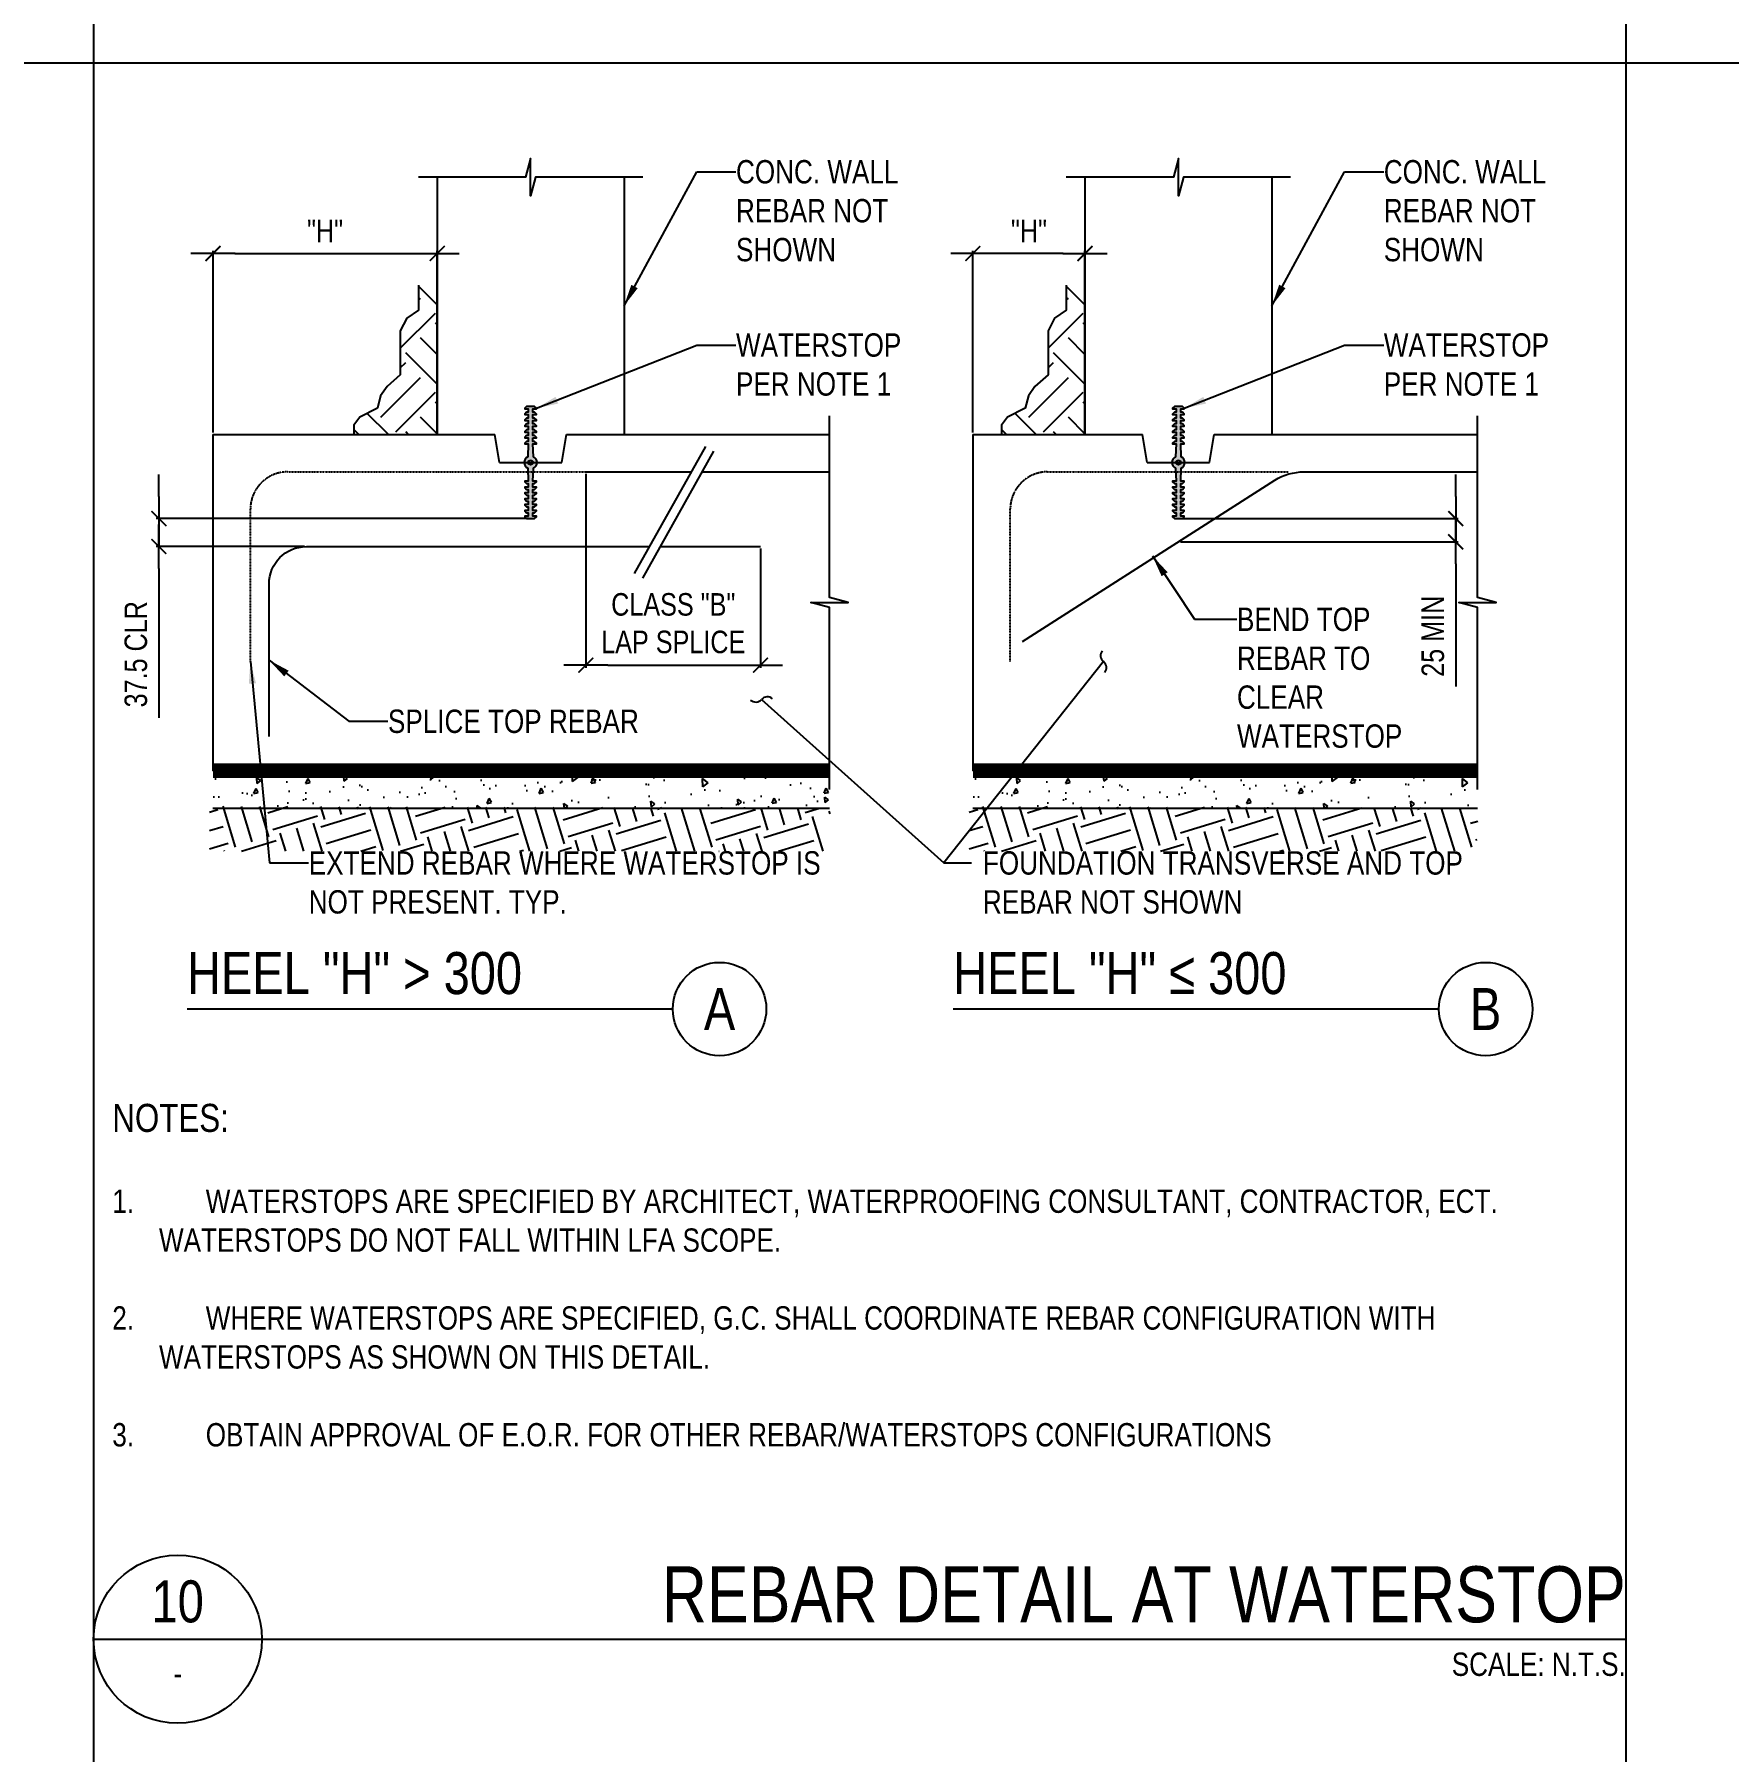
# Model space of a CAD drawing. Header units: millimetres. Extents: x 1990 to 90214, y -16050 to 57150.
# Drawn here: x 37268 to 55321, y 2552 to 20852 of the extents above; entities that cross this region are included whole.
import ezdxf
from ezdxf.enums import TextEntityAlignment as Align

# ---------------------------------------------------------------- set-up
doc = ezdxf.new("R2010")
doc.units = ezdxf.units.MM
doc.linetypes.add('DASHED', pattern=[0.75, 0.5, -0.25])
doc.linetypes.add('HIDDEN2', pattern=[0.1875, 0.125, -0.0625])
for name, color, linetype in [('BLINDING', 1, 'Continuous'), ('S-G-BREK', 2, 'Continuous'), ('S-G-DIMS', 1, 'Continuous'), ('S-G-HDN2', 1, 'HIDDEN2'), ('S-G-HTCH', 1, 'Continuous'), ('S-G-LEDR', 2, 'Continuous'), ('S-G-MEDM', 3, 'Continuous'), ('S-G-STTL', 4, 'Continuous'), ('S-G-TEXT', 3, 'Continuous'), ('S-G-THCK', 6, 'Continuous'), ('S-G-THIN', 1, 'Continuous'), ('S-G-TITL', 7, 'Continuous'), ('S-G-TITLREF', 4, 'Continuous'), ('S-HATCH', 8, 'Continuous'), ('WATER PROOF', 1, 'DASHED')]:
    doc.layers.add(name, color=color, linetype=linetype)
doc.layers.add('NPLT-JLA', color=193, linetype='Continuous', plot=False)
doc.styles.add('ARIAL', font='arial.ttf', dxfattribs={"width": 0.8})
doc.dimstyles.new('ARIALDIMS', dxfattribs={"dimscale": 12, "dimtxt": 20, "dimasz": 19.5, "dimexe": 2.25, "dimexo": 1.75, "dimgap": 10, "dimtad": 1, "dimzin": 3, "dimdsep": 46, "dimtxsty": 'ARIAL', "dimblk1": 'nyatick', "dimblk2": 'nyatick', "dimsah": 1, "dimcen": 2.25, "dimclrd": 1, "dimclre": 1, "dimclrt": 2, "dimadec": 0, "dimazin": 0, "dimtfac": 1, "dimtmove": 0, "dimatfit": 3, "dimfxl": 1, "dimfrac": 2, "dimtolj": 1, "dimtzin": 0, "dimarcsym": 0})

# ---------------------------------------------------------------- blocks, each defined once
blk = doc.blocks.new('nyatick')
at = {"layer": 'S-G-DIMS'}
blk.add_line((-1.005, 0), (1.005, 0), dxfattribs=at)
at = {"layer": 'S-G-DIMS', "const_width": 0.08}
blk.add_lwpolyline([(0.34, 0.34), (-0.34, -0.34)], dxfattribs=at)
blk = doc.blocks.new('*D107')
at = {"layer": 'Defpoints', "color": 0, "transparency": 16777216}
for p in [(47268, 18517), (47268, 16588), (48463, 16588)]:
    blk.add_point(p, dxfattribs=at)
at = {"layer": 'S-G-DIMS', "color": 1, "lineweight": -2, "transparency": 16777216}
for p, q in [((47268, 16609), (47268, 18544)), ((48229, 18517), (47502, 18517)), ((48463, 16609), (48463, 18544))]:
    blk.add_line(p, q, dxfattribs=at)
at = {"layer": 'S-G-DIMS', "color": 1, "lineweight": -2, "transparency": 16777216, "xscale": 234, "yscale": 234, "zscale": 234, "rotation": 180}
blk.add_blockref('nyatick', (47268, 18517), dxfattribs=at)
at = {"layer": 'S-G-DIMS', "color": 1, "lineweight": -2, "transparency": 16777216, "xscale": 234, "yscale": 234, "zscale": 234}
blk.add_blockref('nyatick', (48463, 18517), dxfattribs=at)
at = {"layer": 'S-G-DIMS', "color": 2, "transparency": 16777216, "insert": (47866, 18757), "char_height": 240, "attachment_point": 5, "style": 'ARIAL'}
blk.add_mtext('\\A1;"H"', dxfattribs=at)
blk = doc.blocks.new('*D108')
at = {"layer": 'Defpoints', "color": 0, "transparency": 16777216}
for p in [(41561, 18517), (39172, 16588), (41561, 16588)]:
    blk.add_point(p, dxfattribs=at)
at = {"layer": 'S-G-DIMS', "color": 1, "lineweight": -2, "transparency": 16777216}
for p, q in [((39172, 16609), (39172, 18544)), ((39406, 18517), (41327, 18517)), ((41561, 16609), (41561, 18544))]:
    blk.add_line(p, q, dxfattribs=at)
at = {"layer": 'S-G-DIMS', "color": 1, "lineweight": -2, "transparency": 16777216, "xscale": 234, "yscale": 234, "zscale": 234, "rotation": 180}
blk.add_blockref('nyatick', (39172, 18517), dxfattribs=at)
at = {"layer": 'S-G-DIMS', "color": 1, "lineweight": -2, "transparency": 16777216, "xscale": 234, "yscale": 234, "zscale": 234}
blk.add_blockref('nyatick', (41561, 18517), dxfattribs=at)
at = {"layer": 'S-G-DIMS', "color": 2, "transparency": 16777216, "insert": (40366, 18757), "char_height": 240, "attachment_point": 5, "style": 'ARIAL'}
blk.add_mtext('\\A1;"H"', dxfattribs=at)
blk = doc.blocks.new('*D104')
at = {"layer": 'Defpoints', "color": 0, "transparency": 16777216}
for p in [(43145, 16190), (45006, 15394), (45006, 14130)]:
    blk.add_point(p, dxfattribs=at)
at = {"layer": 'S-G-DIMS', "color": 1, "lineweight": -2, "transparency": 16777216}
for p, q in [((43145, 16169), (43145, 14103)), ((45006, 15373), (45006, 14103)), ((43379, 14130), (44772, 14130))]:
    blk.add_line(p, q, dxfattribs=at)
at = {"layer": 'S-G-DIMS', "color": 1, "lineweight": -2, "transparency": 16777216, "xscale": 234, "yscale": 234, "zscale": 234, "rotation": 180}
blk.add_blockref('nyatick', (43145, 14130), dxfattribs=at)
at = {"layer": 'S-G-DIMS', "color": 1, "lineweight": -2, "transparency": 16777216, "xscale": 234, "yscale": 234, "zscale": 234}
blk.add_blockref('nyatick', (45006, 14130), dxfattribs=at)
at = {"layer": 'S-G-DIMS', "color": 2, "transparency": 16777216, "insert": (44076, 14576), "char_height": 240, "attachment_point": 5, "style": 'ARIAL'}
blk.add_mtext('\\A1;CLASS "B"\\PLAP SPLICE', dxfattribs=at)
blk = doc.blocks.new('*D105')
at = {"layer": 'Defpoints', "color": 0, "transparency": 16777216}
for p in [(42556, 15692), (38595, 15394), (40167, 15394)]:
    blk.add_point(p, dxfattribs=at)
at = {"layer": 'S-G-DIMS', "color": 1, "lineweight": -2, "transparency": 16777216}
for p, q in [((38595, 15926), (38595, 16160)), ((42535, 15692), (38568, 15692)), ((38595, 15692), (38595, 15394)), ((40146, 15394), (38568, 15394)), ((38595, 15160), (38595, 13567))]:
    blk.add_line(p, q, dxfattribs=at)
at = {"layer": 'S-G-DIMS', "color": 1, "lineweight": -2, "transparency": 16777216, "xscale": 234, "yscale": 234, "zscale": 234}
for p, rotation in [((38595, 15692), 270), ((38595, 15394), 90)]:
    blk.add_blockref('nyatick', p, dxfattribs=dict(at, rotation=rotation))
at = {"layer": 'S-G-DIMS', "color": 2, "transparency": 16777216, "insert": (38351, 14246), "char_height": 240, "attachment_point": 5, "rotation": 90, "style": 'ARIAL'}
blk.add_mtext('\\A1;37.5 CLR', dxfattribs=at)
blk = doc.blocks.new('*D106')
at = {"layer": 'Defpoints', "color": 0, "transparency": 16777216}
for p in [(49458, 15692), (49458, 15444), (52413, 15444)]:
    blk.add_point(p, dxfattribs=at)
at = {"layer": 'S-G-DIMS', "color": 1, "lineweight": -2, "transparency": 16777216}
for p, q in [((52413, 15926), (52413, 16160)), ((49479, 15692), (52440, 15692)), ((52413, 15692), (52413, 15444)), ((49479, 15444), (52440, 15444)), ((52413, 15210), (52413, 13901))]:
    blk.add_line(p, q, dxfattribs=at)
at = {"layer": 'S-G-DIMS', "color": 1, "lineweight": -2, "transparency": 16777216, "xscale": 234, "yscale": 234, "zscale": 234}
for p, rotation in [((52413, 15692), 270), ((52413, 15444), 90)]:
    blk.add_blockref('nyatick', p, dxfattribs=dict(at, rotation=rotation))
at = {"layer": 'S-G-DIMS', "color": 2, "transparency": 16777216, "insert": (52170, 14438), "char_height": 240, "attachment_point": 5, "rotation": 90, "style": 'ARIAL'}
blk.add_mtext('\\A1;25 MIN', dxfattribs=at)

msp = doc.modelspace()

# ---------------------------------------------------------------- hatches: boundary and pattern name
at = {"layer": 'S-G-DIMS'}
h = msp.add_hatch(dxfattribs=at)
h.set_pattern_fill('EARTH', color=256, scale=2389.02439, angle=45)
h.set_pattern_definition([(45, (-101626.3, -230867.1), (9e-14, 844.6477), [597.256, -597.256]), (45, (-101784.7, -230708.7), (9e-14, 844.6477), [597.256, -597.256]), (45, (-101943.05, -230550.3), (9e-14, 844.6477), [597.256, -597.256]), (135, (-101943.05, -230444.75), (-844.6477, 2e-13), [597.256, -597.256]), (135, (-101784.7, -230286.4), (-844.6477, 2e-13), [597.256, -597.256]), (135, (-101626.3, -230128), (-844.6477, 2e-13), [597.256, -597.256])])
h.paths.add_polyline_path([(41560.766, 17486.591), (41167.537, 17486.591), (41167.537, 17224.487), (41027.425, 17100.619), (40957.367, 16998.292), (40925.033, 16869.036), (40736.42, 16772.095), (40671.752, 16685.926), (40671.752, 16588.061), (41560.766, 16588.061)])
h.paths.add_polyline_path([(41560.766, 18180.744), (41361.68, 18180.744), (41361.68, 17913.848), (41237.593, 17827.678), (41167.537, 17693.038), (41167.537, 17486.591), (41560.766, 17486.591)])
h = msp.add_hatch(dxfattribs=at)
h.set_pattern_fill('EARTH', color=256, scale=2389.02439, angle=45)
h.set_pattern_definition([(45, (-94724.1, -230867.1), (9e-14, 844.6477), [597.256, -597.256]), (45, (-94882.5, -230708.7), (9e-14, 844.6477), [597.256, -597.256]), (45, (-95040.9, -230550.3), (9e-14, 844.6477), [597.256, -597.256]), (135, (-95040.9, -230444.75), (-844.6477, 2e-13), [597.256, -597.256]), (135, (-94882.5, -230286.4), (-844.6477, 2e-13), [597.256, -597.256]), (135, (-94724.1, -230128), (-844.6477, 2e-13), [597.256, -597.256])])
h.paths.add_polyline_path([(48462.948, 17486.591), (48069.72, 17486.591), (48069.72, 17224.487), (47929.607, 17100.619), (47859.55, 16998.292), (47827.216, 16869.036), (47638.602, 16772.095), (47573.935, 16685.926), (47573.935, 16588.061), (48462.948, 16588.061)])
h.paths.add_polyline_path([(48462.948, 18180.744), (48263.863, 18180.744), (48263.863, 17913.848), (48139.775, 17827.678), (48069.72, 17693.038), (48069.72, 17486.591), (48462.948, 17486.591)])
at = {"layer": 'S-G-HTCH'}
h = msp.add_hatch(dxfattribs=at)
h.set_pattern_fill('EARTH', color=256, scale=78.380065, angle=17.0739491, style=0)
h.set_pattern_definition([(17.07395, (-1162283.24, 254421.1), (329.646, 621.909), [497.7134, -497.7134]), (17.07395, (-1162338.04, 254599.5), (329.646, 621.909), [497.7134, -497.7134]), (17.07395, (-1162392.84, 254777.94), (329.646, 621.909), [497.7134, -497.7134]), (107.07395, (-1162351.63, 254855.67), (-621.909, 329.646), [497.7134, -497.7134]), (107.07395, (-1162173.2, 254910.47), (-621.909, 329.646), [497.7134, -497.7134]), (107.07395, (-1161994.8, 254965.27), (-621.909, 329.646), [497.7134, -497.7134])])
h.paths.add_polyline_path([(45748.001, 12606.083), (39133.126, 12626.037), (39133.126, 12146.945), (45735.116, 12146.945)])
h = msp.add_hatch(dxfattribs=at)
h.set_pattern_fill('EARTH', color=256, scale=78.380065, angle=17.0739491, style=0)
h.set_pattern_definition([(17.07395, (-1154186.54, 254421.1), (329.646, 621.909), [497.7134, -497.7134]), (17.07395, (-1154241.34, 254599.5), (329.646, 621.909), [497.7134, -497.7134]), (17.07395, (-1154296.14, 254777.94), (329.646, 621.909), [497.7134, -497.7134]), (107.07395, (-1154254.94, 254855.67), (-621.909, 329.646), [497.7134, -497.7134]), (107.07395, (-1154076.5, 254910.47), (-621.909, 329.646), [497.7134, -497.7134]), (107.07395, (-1153898.1, 254965.27), (-621.909, 329.646), [497.7134, -497.7134])])
h.paths.add_polyline_path([(52651.7, 12606.083), (47229.821, 12626.037), (47229.821, 12146.945), (52638.815, 12146.945)])
at = {"layer": 'S-G-THIN'}
h = msp.add_hatch(color=256, dxfattribs=at)
h.dxf.hatch_style = 1
edge = h.paths.add_edge_path()
edge.add_line((42581.078, 16550.733), (42618.407, 16550.733))
edge.add_line((42618.407, 16550.733), (42618.407, 16556.392))
edge.add_line((42618.407, 16556.392), (42598.462, 16575.619))
edge.add_line((42598.462, 16575.619), (42581.078, 16575.619))
edge.add_line((42581.078, 16575.619), (42581.078, 16612.947))
edge.add_line((42581.078, 16612.947), (42618.407, 16612.947))
edge.add_line((42618.407, 16612.947), (42618.407, 16618.606))
edge.add_line((42618.407, 16618.606), (42598.462, 16637.833))
edge.add_line((42598.462, 16637.833), (42581.078, 16637.833))
edge.add_line((42581.078, 16637.833), (42581.078, 16675.161))
edge.add_line((42581.078, 16675.161), (42618.407, 16675.161))
edge.add_line((42618.407, 16675.161), (42618.407, 16680.821))
edge.add_line((42618.407, 16680.821), (42598.462, 16700.047))
edge.add_line((42598.462, 16700.047), (42581.078, 16700.047))
edge.add_line((42581.078, 16700.047), (42581.078, 16737.375))
edge.add_line((42581.078, 16737.375), (42618.407, 16737.375))
edge.add_line((42618.407, 16737.375), (42618.407, 16743.035))
edge.add_line((42618.407, 16743.035), (42598.462, 16762.261))
edge.add_line((42598.462, 16762.261), (42581.078, 16762.261))
edge.add_line((42581.078, 16762.261), (42581.078, 16799.59))
edge.add_line((42581.078, 16799.59), (42618.407, 16799.59))
edge.add_line((42618.407, 16799.59), (42618.407, 16805.249))
edge.add_line((42618.407, 16805.249), (42598.462, 16824.475))
edge.add_line((42598.462, 16824.475), (42581.078, 16824.475))
edge.add_line((42581.078, 16824.475), (42581.078, 16861.804))
edge.add_line((42581.078, 16861.804), (42618.407, 16861.804))
edge.add_line((42618.407, 16861.804), (42618.407, 16867.463))
edge.add_line((42618.407, 16867.463), (42598.462, 16886.689))
edge.add_line((42598.462, 16886.689), (42513.922, 16886.689))
edge.add_line((42513.922, 16886.689), (42493.978, 16867.463))
edge.add_line((42493.978, 16867.463), (42493.978, 16861.804))
edge.add_line((42493.978, 16861.804), (42531.307, 16861.804))
edge.add_line((42531.307, 16861.804), (42531.307, 16824.475))
edge.add_line((42531.307, 16824.475), (42513.922, 16824.475))
edge.add_line((42513.922, 16824.475), (42493.978, 16805.249))
edge.add_line((42493.978, 16805.249), (42493.978, 16799.59))
edge.add_line((42493.978, 16799.59), (42531.307, 16799.59))
edge.add_line((42531.307, 16799.59), (42531.307, 16762.261))
edge.add_line((42531.307, 16762.261), (42513.922, 16762.261))
edge.add_line((42513.922, 16762.261), (42493.978, 16743.035))
edge.add_line((42493.978, 16743.035), (42493.978, 16737.375))
edge.add_line((42493.978, 16737.375), (42531.307, 16737.375))
edge.add_line((42531.307, 16737.375), (42531.307, 16700.047))
edge.add_line((42531.307, 16700.047), (42513.922, 16700.047))
edge.add_line((42513.922, 16700.047), (42493.978, 16680.821))
edge.add_line((42493.978, 16680.821), (42493.978, 16675.161))
edge.add_line((42493.978, 16675.161), (42531.307, 16675.161))
edge.add_line((42531.307, 16675.161), (42531.307, 16637.833))
edge.add_line((42531.307, 16637.833), (42513.922, 16637.833))
edge.add_line((42513.922, 16637.833), (42493.978, 16618.606))
edge.add_line((42493.978, 16618.606), (42493.978, 16612.947))
edge.add_line((42493.978, 16612.947), (42531.307, 16612.947))
edge.add_line((42531.307, 16612.947), (42531.307, 16575.619))
edge.add_line((42531.307, 16575.619), (42513.922, 16575.619))
edge.add_line((42513.922, 16575.619), (42493.978, 16556.392))
edge.add_line((42493.978, 16556.392), (42493.978, 16550.733))
edge.add_line((42493.978, 16550.733), (42531.307, 16550.733))
edge.add_line((42531.307, 16550.733), (42531.307, 16513.404))
edge.add_line((42531.307, 16513.404), (42513.922, 16513.404))
edge.add_line((42513.922, 16513.404), (42493.978, 16494.178))
edge.add_line((42493.978, 16494.178), (42493.978, 16488.519))
edge.add_line((42493.978, 16488.519), (42531.307, 16488.519))
edge.add_line((42531.307, 16488.519), (42525.247, 16350.473))
edge.add_arc((42556.192, 16289.433), 68.436, 116.8839247, 243.1160753)
edge.add_line((42525.247, 16228.394), (42531.307, 16090.348))
edge.add_line((42531.307, 16090.348), (42493.978, 16090.348))
edge.add_line((42493.978, 16090.348), (42493.978, 16084.689))
edge.add_line((42493.978, 16084.689), (42513.922, 16065.462))
edge.add_line((42513.922, 16065.462), (42531.307, 16065.462))
edge.add_line((42531.307, 16065.462), (42531.307, 16028.134))
edge.add_line((42531.307, 16028.134), (42493.978, 16028.134))
edge.add_line((42493.978, 16028.134), (42493.978, 16022.474))
edge.add_line((42493.978, 16022.474), (42513.922, 16003.248))
edge.add_line((42513.922, 16003.248), (42531.307, 16003.248))
edge.add_line((42531.307, 16003.248), (42531.307, 15965.92))
edge.add_line((42531.307, 15965.92), (42493.978, 15965.92))
edge.add_line((42493.978, 15965.92), (42493.978, 15960.26))
edge.add_line((42493.978, 15960.26), (42513.922, 15941.034))
edge.add_line((42513.922, 15941.034), (42531.307, 15941.034))
edge.add_line((42531.307, 15941.034), (42531.307, 15903.705))
edge.add_line((42531.307, 15903.705), (42493.978, 15903.705))
edge.add_line((42493.978, 15903.705), (42493.978, 15898.046))
edge.add_line((42493.978, 15898.046), (42513.922, 15878.82))
edge.add_line((42513.922, 15878.82), (42531.307, 15878.82))
edge.add_line((42531.307, 15878.82), (42531.307, 15841.491))
edge.add_line((42531.307, 15841.491), (42493.978, 15841.491))
edge.add_line((42493.978, 15841.491), (42493.978, 15835.832))
edge.add_line((42493.978, 15835.832), (42513.922, 15816.606))
edge.add_line((42513.922, 15816.606), (42531.307, 15816.606))
edge.add_line((42531.307, 15816.606), (42531.307, 15779.277))
edge.add_line((42531.307, 15779.277), (42493.978, 15779.277))
edge.add_line((42493.978, 15779.277), (42493.978, 15773.618))
edge.add_line((42493.978, 15773.618), (42513.922, 15754.391))
edge.add_line((42513.922, 15754.391), (42531.307, 15754.391))
edge.add_line((42531.307, 15754.391), (42531.307, 15717.063))
edge.add_line((42531.307, 15717.063), (42493.978, 15717.063))
edge.add_line((42493.978, 15717.063), (42493.978, 15711.403))
edge.add_line((42493.978, 15711.403), (42513.922, 15692.177))
edge.add_line((42513.922, 15692.177), (42598.462, 15692.177))
edge.add_line((42598.462, 15692.177), (42618.407, 15711.403))
edge.add_line((42618.407, 15711.403), (42618.407, 15717.063))
edge.add_line((42618.407, 15717.063), (42581.078, 15717.063))
edge.add_line((42581.078, 15717.063), (42581.078, 15754.391))
edge.add_line((42581.078, 15754.391), (42598.462, 15754.391))
edge.add_line((42598.462, 15754.391), (42618.407, 15773.618))
edge.add_line((42618.407, 15773.618), (42618.407, 15779.277))
edge.add_line((42618.407, 15779.277), (42581.078, 15779.277))
edge.add_line((42581.078, 15779.277), (42581.078, 15816.606))
edge.add_line((42581.078, 15816.606), (42598.462, 15816.606))
edge.add_line((42598.462, 15816.606), (42618.407, 15835.832))
edge.add_line((42618.407, 15835.832), (42618.407, 15841.491))
edge.add_line((42618.407, 15841.491), (42581.078, 15841.491))
edge.add_line((42581.078, 15841.491), (42581.078, 15878.82))
edge.add_line((42581.078, 15878.82), (42598.462, 15878.82))
edge.add_line((42598.462, 15878.82), (42618.407, 15898.046))
edge.add_line((42618.407, 15898.046), (42618.407, 15903.705))
edge.add_line((42618.407, 15903.705), (42581.078, 15903.705))
edge.add_line((42581.078, 15903.705), (42581.078, 15941.034))
edge.add_line((42581.078, 15941.034), (42598.462, 15941.034))
edge.add_line((42598.462, 15941.034), (42618.407, 15960.26))
edge.add_line((42618.407, 15960.26), (42618.407, 15965.92))
edge.add_line((42618.407, 15965.92), (42581.078, 15965.92))
edge.add_line((42581.078, 15965.92), (42581.078, 16003.248))
edge.add_line((42581.078, 16003.248), (42598.462, 16003.248))
edge.add_line((42598.462, 16003.248), (42618.407, 16022.474))
edge.add_line((42618.407, 16022.474), (42618.407, 16028.134))
edge.add_line((42618.407, 16028.134), (42581.078, 16028.134))
edge.add_line((42581.078, 16028.134), (42581.078, 16065.462))
edge.add_line((42581.078, 16065.462), (42598.462, 16065.462))
edge.add_line((42598.462, 16065.462), (42618.407, 16084.689))
edge.add_line((42618.407, 16084.689), (42618.407, 16090.348))
edge.add_line((42618.407, 16090.348), (42581.078, 16090.348))
edge.add_line((42581.078, 16090.348), (42587.138, 16228.394))
edge.add_arc((42556.192, 16289.433), 68.436, 296.8839247, 423.1160753)
edge.add_line((42587.138, 16350.473), (42581.078, 16488.519))
edge.add_line((42581.078, 16488.519), (42618.407, 16488.519))
edge.add_line((42618.407, 16488.519), (42618.407, 16494.178))
edge.add_line((42618.407, 16494.178), (42598.462, 16513.404))
edge.add_line((42598.462, 16513.404), (42581.078, 16513.404))
edge.add_line((42581.078, 16513.404), (42581.078, 16550.733))
edge = h.paths.add_edge_path(flags=16)
edge.add_arc((42556.192, 16289.433), 24.886, -90, 90, ccw=False)
edge.add_arc((42556.192, 16289.433), 24.886, 90, 270, ccw=False)
h = msp.add_hatch(color=256, dxfattribs=at)
h.dxf.hatch_style = 1
edge = h.paths.add_edge_path()
edge.add_line((49483.261, 16550.733), (49520.589, 16550.733))
edge.add_line((49520.589, 16550.733), (49520.589, 16556.392))
edge.add_line((49520.589, 16556.392), (49500.645, 16575.619))
edge.add_line((49500.645, 16575.619), (49483.261, 16575.619))
edge.add_line((49483.261, 16575.619), (49483.261, 16612.947))
edge.add_line((49483.261, 16612.947), (49520.589, 16612.947))
edge.add_line((49520.589, 16612.947), (49520.589, 16618.606))
edge.add_line((49520.589, 16618.606), (49500.645, 16637.833))
edge.add_line((49500.645, 16637.833), (49483.261, 16637.833))
edge.add_line((49483.261, 16637.833), (49483.261, 16675.161))
edge.add_line((49483.261, 16675.161), (49520.589, 16675.161))
edge.add_line((49520.589, 16675.161), (49520.589, 16680.821))
edge.add_line((49520.589, 16680.821), (49500.645, 16700.047))
edge.add_line((49500.645, 16700.047), (49483.261, 16700.047))
edge.add_line((49483.261, 16700.047), (49483.261, 16737.375))
edge.add_line((49483.261, 16737.375), (49520.589, 16737.375))
edge.add_line((49520.589, 16737.375), (49520.589, 16743.035))
edge.add_line((49520.589, 16743.035), (49500.645, 16762.261))
edge.add_line((49500.645, 16762.261), (49483.261, 16762.261))
edge.add_line((49483.261, 16762.261), (49483.261, 16799.59))
edge.add_line((49483.261, 16799.59), (49520.589, 16799.59))
edge.add_line((49520.589, 16799.59), (49520.589, 16805.249))
edge.add_line((49520.589, 16805.249), (49500.645, 16824.475))
edge.add_line((49500.645, 16824.475), (49483.261, 16824.475))
edge.add_line((49483.261, 16824.475), (49483.261, 16861.804))
edge.add_line((49483.261, 16861.804), (49520.589, 16861.804))
edge.add_line((49520.589, 16861.804), (49520.589, 16867.463))
edge.add_line((49520.589, 16867.463), (49500.645, 16886.689))
edge.add_line((49500.645, 16886.689), (49416.105, 16886.689))
edge.add_line((49416.105, 16886.689), (49396.161, 16867.463))
edge.add_line((49396.161, 16867.463), (49396.161, 16861.804))
edge.add_line((49396.161, 16861.804), (49433.489, 16861.804))
edge.add_line((49433.489, 16861.804), (49433.489, 16824.475))
edge.add_line((49433.489, 16824.475), (49416.105, 16824.475))
edge.add_line((49416.105, 16824.475), (49396.161, 16805.249))
edge.add_line((49396.161, 16805.249), (49396.161, 16799.59))
edge.add_line((49396.161, 16799.59), (49433.489, 16799.59))
edge.add_line((49433.489, 16799.59), (49433.489, 16762.261))
edge.add_line((49433.489, 16762.261), (49416.105, 16762.261))
edge.add_line((49416.105, 16762.261), (49396.161, 16743.035))
edge.add_line((49396.161, 16743.035), (49396.161, 16737.375))
edge.add_line((49396.161, 16737.375), (49433.489, 16737.375))
edge.add_line((49433.489, 16737.375), (49433.489, 16700.047))
edge.add_line((49433.489, 16700.047), (49416.105, 16700.047))
edge.add_line((49416.105, 16700.047), (49396.161, 16680.821))
edge.add_line((49396.161, 16680.821), (49396.161, 16675.161))
edge.add_line((49396.161, 16675.161), (49433.489, 16675.161))
edge.add_line((49433.489, 16675.161), (49433.489, 16637.833))
edge.add_line((49433.489, 16637.833), (49416.105, 16637.833))
edge.add_line((49416.105, 16637.833), (49396.161, 16618.606))
edge.add_line((49396.161, 16618.606), (49396.161, 16612.947))
edge.add_line((49396.161, 16612.947), (49433.489, 16612.947))
edge.add_line((49433.489, 16612.947), (49433.489, 16575.619))
edge.add_line((49433.489, 16575.619), (49416.105, 16575.619))
edge.add_line((49416.105, 16575.619), (49396.161, 16556.392))
edge.add_line((49396.161, 16556.392), (49396.161, 16550.733))
edge.add_line((49396.161, 16550.733), (49433.489, 16550.733))
edge.add_line((49433.489, 16550.733), (49433.489, 16513.404))
edge.add_line((49433.489, 16513.404), (49416.105, 16513.404))
edge.add_line((49416.105, 16513.404), (49396.161, 16494.178))
edge.add_line((49396.161, 16494.178), (49396.161, 16488.519))
edge.add_line((49396.161, 16488.519), (49433.489, 16488.519))
edge.add_line((49433.489, 16488.519), (49427.429, 16350.473))
edge.add_arc((49458.375, 16289.433), 68.436, 116.8839247, 243.1160753)
edge.add_line((49427.429, 16228.394), (49433.489, 16090.348))
edge.add_line((49433.489, 16090.348), (49396.161, 16090.348))
edge.add_line((49396.161, 16090.348), (49396.161, 16084.689))
edge.add_line((49396.161, 16084.689), (49416.105, 16065.462))
edge.add_line((49416.105, 16065.462), (49433.489, 16065.462))
edge.add_line((49433.489, 16065.462), (49433.489, 16028.134))
edge.add_line((49433.489, 16028.134), (49396.161, 16028.134))
edge.add_line((49396.161, 16028.134), (49396.161, 16022.474))
edge.add_line((49396.161, 16022.474), (49416.105, 16003.248))
edge.add_line((49416.105, 16003.248), (49433.489, 16003.248))
edge.add_line((49433.489, 16003.248), (49433.489, 15965.92))
edge.add_line((49433.489, 15965.92), (49396.161, 15965.92))
edge.add_line((49396.161, 15965.92), (49396.161, 15960.26))
edge.add_line((49396.161, 15960.26), (49416.105, 15941.034))
edge.add_line((49416.105, 15941.034), (49433.489, 15941.034))
edge.add_line((49433.489, 15941.034), (49433.489, 15903.705))
edge.add_line((49433.489, 15903.705), (49396.161, 15903.705))
edge.add_line((49396.161, 15903.705), (49396.161, 15898.046))
edge.add_line((49396.161, 15898.046), (49416.105, 15878.82))
edge.add_line((49416.105, 15878.82), (49433.489, 15878.82))
edge.add_line((49433.489, 15878.82), (49433.489, 15841.491))
edge.add_line((49433.489, 15841.491), (49396.161, 15841.491))
edge.add_line((49396.161, 15841.491), (49396.161, 15835.832))
edge.add_line((49396.161, 15835.832), (49416.105, 15816.606))
edge.add_line((49416.105, 15816.606), (49433.489, 15816.606))
edge.add_line((49433.489, 15816.606), (49433.489, 15779.277))
edge.add_line((49433.489, 15779.277), (49396.161, 15779.277))
edge.add_line((49396.161, 15779.277), (49396.161, 15773.618))
edge.add_line((49396.161, 15773.618), (49416.105, 15754.391))
edge.add_line((49416.105, 15754.391), (49433.489, 15754.391))
edge.add_line((49433.489, 15754.391), (49433.489, 15717.063))
edge.add_line((49433.489, 15717.063), (49396.161, 15717.063))
edge.add_line((49396.161, 15717.063), (49396.161, 15711.403))
edge.add_line((49396.161, 15711.403), (49416.105, 15692.177))
edge.add_line((49416.105, 15692.177), (49500.645, 15692.177))
edge.add_line((49500.645, 15692.177), (49520.589, 15711.403))
edge.add_line((49520.589, 15711.403), (49520.589, 15717.063))
edge.add_line((49520.589, 15717.063), (49483.261, 15717.063))
edge.add_line((49483.261, 15717.063), (49483.261, 15754.391))
edge.add_line((49483.261, 15754.391), (49500.645, 15754.391))
edge.add_line((49500.645, 15754.391), (49520.589, 15773.618))
edge.add_line((49520.589, 15773.618), (49520.589, 15779.277))
edge.add_line((49520.589, 15779.277), (49483.261, 15779.277))
edge.add_line((49483.261, 15779.277), (49483.261, 15816.606))
edge.add_line((49483.261, 15816.606), (49500.645, 15816.606))
edge.add_line((49500.645, 15816.606), (49520.589, 15835.832))
edge.add_line((49520.589, 15835.832), (49520.589, 15841.491))
edge.add_line((49520.589, 15841.491), (49483.261, 15841.491))
edge.add_line((49483.261, 15841.491), (49483.261, 15878.82))
edge.add_line((49483.261, 15878.82), (49500.645, 15878.82))
edge.add_line((49500.645, 15878.82), (49520.589, 15898.046))
edge.add_line((49520.589, 15898.046), (49520.589, 15903.705))
edge.add_line((49520.589, 15903.705), (49483.261, 15903.705))
edge.add_line((49483.261, 15903.705), (49483.261, 15941.034))
edge.add_line((49483.261, 15941.034), (49500.645, 15941.034))
edge.add_line((49500.645, 15941.034), (49520.589, 15960.26))
edge.add_line((49520.589, 15960.26), (49520.589, 15965.92))
edge.add_line((49520.589, 15965.92), (49483.261, 15965.92))
edge.add_line((49483.261, 15965.92), (49483.261, 16003.248))
edge.add_line((49483.261, 16003.248), (49500.645, 16003.248))
edge.add_line((49500.645, 16003.248), (49520.589, 16022.474))
edge.add_line((49520.589, 16022.474), (49520.589, 16028.134))
edge.add_line((49520.589, 16028.134), (49483.261, 16028.134))
edge.add_line((49483.261, 16028.134), (49483.261, 16065.462))
edge.add_line((49483.261, 16065.462), (49500.645, 16065.462))
edge.add_line((49500.645, 16065.462), (49520.589, 16084.689))
edge.add_line((49520.589, 16084.689), (49520.589, 16090.348))
edge.add_line((49520.589, 16090.348), (49483.261, 16090.348))
edge.add_line((49483.261, 16090.348), (49489.32, 16228.394))
edge.add_arc((49458.375, 16289.433), 68.436, 296.8839247, 423.1160753)
edge.add_line((49489.32, 16350.473), (49483.261, 16488.519))
edge.add_line((49483.261, 16488.519), (49520.589, 16488.519))
edge.add_line((49520.589, 16488.519), (49520.589, 16494.178))
edge.add_line((49520.589, 16494.178), (49500.645, 16513.404))
edge.add_line((49500.645, 16513.404), (49483.261, 16513.404))
edge.add_line((49483.261, 16513.404), (49483.261, 16550.733))
edge = h.paths.add_edge_path(flags=16)
edge.add_arc((49458.375, 16289.433), 24.886, -90, 90, ccw=False)
edge.add_arc((49458.375, 16289.433), 24.886, 90, 270, ccw=False)
at = {"layer": 'S-HATCH'}
h = msp.add_hatch(dxfattribs=at)
h.set_pattern_fill('AR-CONC', color=256, scale=78.380065, angle=45)
h.set_pattern_definition([(95, (-49513.03, -2350.7), (432.3068, 362.7485), [58.785, -646.6355]), (40, (-49513.03, -2350.7), (-493.7883, 339.9878), [47.028, -517.3084]), (145.45144, (-49477, -2320.46), (-61.4815, 702.7362), [49.9596, -549.5556]), (91.1842, (-49623.9, -2239.85), (683.234, 499.762), [88.1776, -969.953]), (141.6356, (-49566.9, -2198.2), (-21.868, 1057.905), [74.9394, -824.334]), (36.1842, (-49623.9, -2239.85), (-21.868, 1057.905), [70.542, -775.963]), (66, (-49540.74, -2212.14), (553.968, 107.6805), [58.785, -646.6355]), (11, (-49540.74, -2212.14), (-267.0476, 536.7533), [47.028, -517.3084]), (116.45144, (-49494.6, -2203.16), (286.9204, 644.4338), [49.9596, -549.5556]), (82.5, (-49513.03, -2350.7), (-177.76065, 191.23938), [0, -511.038, 0, -525.1464, 0, -519.2679]), (52.5, (-49513.03, -2350.7), (-72.7939, 364.3963), [0, -299.41185, 0, -499.281, 0, -197.9097]), (12.5, (-49636.62, -2474.29), (308.3614, 283.3602), [0, -195.9502, 0, -611.3645, 0, -811.2337]), (2.5, (-49692.05, -2529.7), (267.7385, 378.701), [0, -254.7352, 0, -406.0087, 0, -576.0935])])
h.paths.add_polyline_path([(45741.558, 12606.083), (45741.558, 13004.525), (39430.873, 13004.525), (39125.381, 13002.354), (39140.871, 12606.083)])
h = msp.add_hatch(dxfattribs=at)
h.set_pattern_fill('AR-CONC', color=256, scale=78.380065, angle=45)
h.set_pattern_definition([(95, (-41416.34, -2350.7), (432.3068, 362.7485), [58.785, -646.6355]), (40, (-41416.34, -2350.7), (-493.7883, 339.9878), [47.028, -517.3084]), (145.45144, (-41380.3, -2320.46), (-61.4815, 702.7362), [49.9596, -549.5556]), (91.1842, (-41527.2, -2239.85), (683.234, 499.762), [88.1776, -969.953]), (141.6356, (-41470.25, -2198.2), (-21.868, 1057.905), [74.9394, -824.334]), (36.1842, (-41527.2, -2239.85), (-21.868, 1057.905), [70.542, -775.963]), (66, (-41444.05, -2212.14), (553.968, 107.6805), [58.785, -646.6355]), (11, (-41444.05, -2212.14), (-267.0476, 536.7533), [47.028, -517.3084]), (116.45144, (-41397.9, -2203.16), (286.9204, 644.4338), [49.9596, -549.5556]), (82.5, (-41416.34, -2350.7), (-177.76065, 191.23938), [0, -511.038, 0, -525.1464, 0, -519.2679]), (52.5, (-41416.34, -2350.7), (-72.7939, 364.3963), [0, -299.41185, 0, -499.281, 0, -197.9097]), (12.5, (-41539.93, -2474.29), (308.3614, 283.3602), [0, -195.9502, 0, -611.3645, 0, -811.2337]), (2.5, (-41595.35, -2529.7), (267.7385, 378.701), [0, -254.7352, 0, -406.0087, 0, -576.0935])])
h.paths.add_polyline_path([(52643.741, 12606.083), (52643.741, 13004.525), (47527.568, 13004.525), (47222.076, 13002.354), (47237.566, 12606.083)])

# ---------------------------------------------------------------- linework, layer by layer
at = {"layer": 'BLINDING'}
for points in [[(39171.741, 12606.083), (45741.558, 12606.083)], [(47268.436, 12606.083), (52643.741, 12606.083)]]:
    msp.add_lwpolyline(points, dxfattribs=at)
at = {"layer": 'NPLT-JLA'}
for p, q in [((37900, 57150), (37900, -16050)), ((54225, 57150), (54225, -16050)), ((2250, 20550), (72050, 20550))]:
    msp.add_line(p, q, dxfattribs=at)
for points in [[(41361.68, 18180.744), (41361.68, 17913.848), (41237.593, 17827.678), (41167.537, 17693.038), (41167.537, 17486.591), (41167.537, 17224.487), (41027.425, 17100.619), (40957.367, 16998.292), (40925.033, 16869.036), (40736.42, 16772.095), (40671.752, 16685.926), (40671.752, 16588.061)], [(48263.863, 18180.744), (48263.863, 17913.848), (48139.775, 17827.678), (48069.72, 17693.038), (48069.72, 17486.591), (48069.72, 17224.487), (47929.607, 17100.619), (47859.55, 16998.292), (47827.216, 16869.036), (47638.602, 16772.095), (47573.935, 16685.926), (47573.935, 16588.061)]]:
    msp.add_lwpolyline(points, dxfattribs=at)
at = {"layer": 'S-G-BREK'}
for points in [[(43750.705, 19331.266), (42609.537, 19331.266), (42556.192, 19132.18), (42556.192, 19530.351), (42502.848, 19331.266), (41361.68, 19331.266)], [(50652.887, 19331.266), (49511.72, 19331.266), (49458.375, 19132.18), (49458.375, 19530.351), (49405.03, 19331.266), (48263.863, 19331.266)], [(45741.558, 12805.439), (45741.558, 14742.948), (45542.473, 14796.293), (45940.644, 14796.293), (45741.558, 14849.638), (45741.558, 16787.147)], [(52643.741, 12805.439), (52643.741, 14742.948), (52444.655, 14796.293), (52842.826, 14796.293), (52643.741, 14849.638), (52643.741, 16787.147)]]:
    msp.add_lwpolyline(points, dxfattribs=at)
at = {"layer": 'S-G-HDN2'}
for points in [[(39569.912, 14167.271), (39569.912, 15791.72, -0.414213562), (39968.083, 16189.891), (43144.918, 16189.891)], [(47666.607, 14167.271), (47666.607, 15791.72, -0.414213562), (48064.777, 16189.891), (50628.71, 16189.891)]]:
    msp.add_lwpolyline(points, format="xyb", dxfattribs=at)
at = {"layer": 'S-G-MEDM'}
for p, q in [((41560.766, 19331.266), (41560.766, 16588.061)), ((43551.619, 19331.266), (43551.619, 16588.061)), ((48462.948, 19331.266), (48462.948, 16588.061)), ((50453.802, 19331.266), (50453.802, 16588.061)), ((39171.741, 16588.061), (39171.741, 13004.525)), ((39171.741, 16588.061), (42174.612, 16588.061)), ((42224.383, 16289.433), (42174.612, 16588.061)), ((42888.001, 16289.433), (42937.773, 16588.061)), ((42937.773, 16588.061), (45741.558, 16588.061)), ((47268.436, 16588.061), (47268.436, 13004.525)), ((47268.436, 16588.061), (49076.795, 16588.061)), ((49126.566, 16289.433), (49076.795, 16588.061)), ((49790.184, 16289.433), (49839.955, 16588.061)), ((49839.955, 16588.061), (52643.741, 16588.061)), ((42224.383, 16289.433), (42888.001, 16289.433)), ((49126.566, 16289.433), (49790.184, 16289.433)), ((45741.558, 13004.525), (39171.741, 13004.525)), ((52643.741, 13004.525), (47268.436, 13004.525))]:
    msp.add_line(p, q, dxfattribs=at)
at = {"layer": 'S-G-STTL'}
for p, q in [((44071.646, 10465.384), (38895.427, 10465.384)), ((52234.146, 10465.384), (47057.927, 10465.384))]:
    msp.add_line(p, q, dxfattribs=at)
for centre in [(44569.36, 10465.384), (52731.86, 10465.384)]:
    msp.add_circle(centre, 497.713, dxfattribs=at)
at = {"layer": 'S-G-THCK'}
for p, q in [((43144.918, 16189.891), (44266.74, 16189.891)), ((44380.797, 16189.891), (45741.558, 16189.891))]:
    msp.add_line(p, q, dxfattribs=at)
for points in [[(47798.196, 14380.601), (50484.147, 16100.292, -0.139607136), (50798.787, 16189.891), (52643.741, 16189.891)], [(39768.997, 13370.929), (39768.997, 14995.378, -0.414213562), (40167.168, 15393.549), (43821.304, 15393.549)]]:
    msp.add_lwpolyline(points, format="xyb", dxfattribs=at)
msp.add_lwpolyline([(43935.361, 15393.549), (45006.292, 15393.549)], dxfattribs=at)
at = {"layer": 'S-G-THIN'}
for p, q in [((44418.165, 16460.604), (43660.286, 15105.684)), ((44505.041, 16412.01), (43747.161, 15057.09))]:
    msp.add_line(p, q, dxfattribs=at)
for points in [[(42581.078, 16550.733), (42618.407, 16550.733), (42618.407, 16556.392), (42598.462, 16575.619), (42581.078, 16575.619), (42581.078, 16612.947), (42618.407, 16612.947), (42618.407, 16618.606), (42598.462, 16637.833), (42581.078, 16637.833), (42581.078, 16675.161), (42618.407, 16675.161), (42618.407, 16680.821), (42598.462, 16700.047), (42581.078, 16700.047), (42581.078, 16737.375), (42618.407, 16737.375), (42618.407, 16743.035), (42598.462, 16762.261), (42581.078, 16762.261), (42581.078, 16799.59), (42618.407, 16799.59), (42618.407, 16805.249), (42598.462, 16824.475), (42581.078, 16824.475), (42581.078, 16861.804), (42618.407, 16861.804), (42618.407, 16867.463), (42598.462, 16886.689), (42513.922, 16886.689), (42493.978, 16867.463), (42493.978, 16861.804), (42531.307, 16861.804), (42531.307, 16824.475), (42513.922, 16824.475), (42493.978, 16805.249), (42493.978, 16799.59), (42531.307, 16799.59), (42531.307, 16762.261), (42513.922, 16762.261), (42493.978, 16743.035), (42493.978, 16737.375), (42531.307, 16737.375), (42531.307, 16700.047), (42513.922, 16700.047), (42493.978, 16680.821), (42493.978, 16675.161), (42531.307, 16675.161), (42531.307, 16637.833), (42513.922, 16637.833), (42493.978, 16618.606), (42493.978, 16612.947), (42531.307, 16612.947), (42531.307, 16575.619), (42513.922, 16575.619), (42493.978, 16556.392), (42493.978, 16550.733), (42531.307, 16550.733), (42531.307, 16513.404), (42513.922, 16513.404), (42493.978, 16494.178), (42493.978, 16488.519), (42531.307, 16488.519), (42525.247, 16350.473, 0.61419499), (42525.247, 16228.394), (42531.307, 16090.348), (42493.978, 16090.348), (42493.978, 16084.689), (42513.922, 16065.462), (42531.307, 16065.462), (42531.307, 16028.134), (42493.978, 16028.134), (42493.978, 16022.474), (42513.922, 16003.248), (42531.307, 16003.248), (42531.307, 15965.92), (42493.978, 15965.92), (42493.978, 15960.26), (42513.922, 15941.034), (42531.307, 15941.034), (42531.307, 15903.705), (42493.978, 15903.705), (42493.978, 15898.046), (42513.922, 15878.82), (42531.307, 15878.82), (42531.307, 15841.491), (42493.978, 15841.491), (42493.978, 15835.832), (42513.922, 15816.606), (42531.307, 15816.606), (42531.307, 15779.277), (42493.978, 15779.277), (42493.978, 15773.618), (42513.922, 15754.391), (42531.307, 15754.391), (42531.307, 15717.063), (42493.978, 15717.063), (42493.978, 15711.403), (42513.922, 15692.177), (42598.462, 15692.177), (42618.407, 15711.403), (42618.407, 15717.063), (42581.078, 15717.063), (42581.078, 15754.391), (42598.462, 15754.391), (42618.407, 15773.618), (42618.407, 15779.277), (42581.078, 15779.277), (42581.078, 15816.606), (42598.462, 15816.606), (42618.407, 15835.832), (42618.407, 15841.491), (42581.078, 15841.491), (42581.078, 15878.82), (42598.462, 15878.82), (42618.407, 15898.046), (42618.407, 15903.705), (42581.078, 15903.705), (42581.078, 15941.034), (42598.462, 15941.034), (42618.407, 15960.26), (42618.407, 15965.92), (42581.078, 15965.92), (42581.078, 16003.248), (42598.462, 16003.248), (42618.407, 16022.474), (42618.407, 16028.134), (42581.078, 16028.134), (42581.078, 16065.462), (42598.462, 16065.462), (42618.407, 16084.689), (42618.407, 16090.348), (42581.078, 16090.348), (42587.138, 16228.394, 0.61419499), (42587.138, 16350.473), (42581.078, 16488.519), (42618.407, 16488.519), (42618.407, 16494.178), (42598.462, 16513.404), (42581.078, 16513.404)], [(49483.261, 16550.733), (49520.589, 16550.733), (49520.589, 16556.392), (49500.645, 16575.619), (49483.261, 16575.619), (49483.261, 16612.947), (49520.589, 16612.947), (49520.589, 16618.606), (49500.645, 16637.833), (49483.261, 16637.833), (49483.261, 16675.161), (49520.589, 16675.161), (49520.589, 16680.821), (49500.645, 16700.047), (49483.261, 16700.047), (49483.261, 16737.375), (49520.589, 16737.375), (49520.589, 16743.035), (49500.645, 16762.261), (49483.261, 16762.261), (49483.261, 16799.59), (49520.589, 16799.59), (49520.589, 16805.249), (49500.645, 16824.475), (49483.261, 16824.475), (49483.261, 16861.804), (49520.589, 16861.804), (49520.589, 16867.463), (49500.645, 16886.689), (49416.105, 16886.689), (49396.161, 16867.463), (49396.161, 16861.804), (49433.489, 16861.804), (49433.489, 16824.475), (49416.105, 16824.475), (49396.161, 16805.249), (49396.161, 16799.59), (49433.489, 16799.59), (49433.489, 16762.261), (49416.105, 16762.261), (49396.161, 16743.035), (49396.161, 16737.375), (49433.489, 16737.375), (49433.489, 16700.047), (49416.105, 16700.047), (49396.161, 16680.821), (49396.161, 16675.161), (49433.489, 16675.161), (49433.489, 16637.833), (49416.105, 16637.833), (49396.161, 16618.606), (49396.161, 16612.947), (49433.489, 16612.947), (49433.489, 16575.619), (49416.105, 16575.619), (49396.161, 16556.392), (49396.161, 16550.733), (49433.489, 16550.733), (49433.489, 16513.404), (49416.105, 16513.404), (49396.161, 16494.178), (49396.161, 16488.519), (49433.489, 16488.519), (49427.429, 16350.473, 0.61419499), (49427.429, 16228.394), (49433.489, 16090.348), (49396.161, 16090.348), (49396.161, 16084.689), (49416.105, 16065.462), (49433.489, 16065.462), (49433.489, 16028.134), (49396.161, 16028.134), (49396.161, 16022.474), (49416.105, 16003.248), (49433.489, 16003.248), (49433.489, 15965.92), (49396.161, 15965.92), (49396.161, 15960.26), (49416.105, 15941.034), (49433.489, 15941.034), (49433.489, 15903.705), (49396.161, 15903.705), (49396.161, 15898.046), (49416.105, 15878.82), (49433.489, 15878.82), (49433.489, 15841.491), (49396.161, 15841.491), (49396.161, 15835.832), (49416.105, 15816.606), (49433.489, 15816.606), (49433.489, 15779.277), (49396.161, 15779.277), (49396.161, 15773.618), (49416.105, 15754.391), (49433.489, 15754.391), (49433.489, 15717.063), (49396.161, 15717.063), (49396.161, 15711.403), (49416.105, 15692.177), (49500.645, 15692.177), (49520.589, 15711.403), (49520.589, 15717.063), (49483.261, 15717.063), (49483.261, 15754.391), (49500.645, 15754.391), (49520.589, 15773.618), (49520.589, 15779.277), (49483.261, 15779.277), (49483.261, 15816.606), (49500.645, 15816.606), (49520.589, 15835.832), (49520.589, 15841.491), (49483.261, 15841.491), (49483.261, 15878.82), (49500.645, 15878.82), (49520.589, 15898.046), (49520.589, 15903.705), (49483.261, 15903.705), (49483.261, 15941.034), (49500.645, 15941.034), (49520.589, 15960.26), (49520.589, 15965.92), (49483.261, 15965.92), (49483.261, 16003.248), (49500.645, 16003.248), (49520.589, 16022.474), (49520.589, 16028.134), (49483.261, 16028.134), (49483.261, 16065.462), (49500.645, 16065.462), (49520.589, 16084.689), (49520.589, 16090.348), (49483.261, 16090.348), (49489.32, 16228.394, 0.61419499), (49489.32, 16350.473), (49483.261, 16488.519), (49520.589, 16488.519), (49520.589, 16494.178), (49500.645, 16513.404), (49483.261, 16513.404)], [(42556.192, 16314.319, -1), (42556.192, 16264.548, -1)], [(49458.375, 16314.319, -1), (49458.375, 16264.548, -1)]]:
    msp.add_lwpolyline(points, format="xyb", close=True, dxfattribs=at)
at = {"layer": 'S-G-TITLREF'}
msp.add_line((37900, 3750), (54225, 3750), dxfattribs=at)
msp.add_circle((38795.884, 3750), 895.884, dxfattribs=at)
at = {"layer": 'WATER PROOF', "ltscale": 200, "const_width": 156.76}
for points in [[(39171.741, 13004.525), (45741.558, 13004.525)], [(47268.436, 13004.525), (52643.741, 13004.525)]]:
    msp.add_lwpolyline(points, dxfattribs=at)

# ---------------------------------------------------------------- texts
at = {"layer": 'S-G-LEDR', "color": 3, "attachment_point": 1, "style": 'ARIAL'}
for s, insert, char_height, width in [('CONC. WALL\\PREBAR NOT SHOWN', (44744.5, 19512.249), 248.85672, 1865.26534), ('CONC. WALL\\PREBAR NOT SHOWN', (51646.682, 19512.249), 248.85672, 1865.26534), ('WATERSTOP PER NOTE 1', (44744.5, 17665.964), 248.85672, 1865.26534), ('WATERSTOP PER NOTE 1', (51646.682, 17665.964), 248.85672, 1865.26534), ('BEND TOP REBAR TO CLEAR WATERSTOP', (50082.408, 14743.414), 248.85672, 2284.95496), ('SPLICE TOP REBAR', (41036.023, 13656.395), 248.85672, 4825.40916), ('EXTEND REBAR WHERE WATERSTOP IS NOT PRESENT. TYP.', (40191.763, 12146.945), 248.85672, 5870.73737), ('FOUNDATION TRANSVERSE AND TOP REBAR NOT SHOWN', (47375.344, 12146.945), 248.85672, 5870.73737), ('{\\H1.2x;NOTES:}\\P\\P\\pxi-2,l2;1.^IWATERSTOPS ARE SPECIFIED BY ARCHITECT, WATERPROOFING CONSULTANT, CONTRACTOR, ECT. WATERSTOPS DO NOT FALL WITHIN LFA SCOPE.\\P\\pi0,l0;\\P\\pi-2,l2;2.^IWHERE WATERSTOPS ARE SPECIFIED, G.C. SHALL COORDINATE REBAR CONFIGURATION WITH WATERSTOPS AS SHOWN ON THIS DETAIL.\\P\\pi0,l0;\\P\\pi-2,l2;3.^IOBTAIN APPROVAL OF E.O.R. FOR OTHER REBAR/WATERSTOPS CONFIGURATIONS', (38099.085, 9455.039), 248.856715, 15926.82927)]:
    msp.add_mtext(s, dxfattribs=dict(at, insert=insert, char_height=char_height, width=width))
at = {"layer": 'S-G-STTL', "style": 'ARIAL', "width": 0.8}
for s, p in [('HEEL "H" > 300 ', (38895.427, 10624.653)), ('HEEL "H" ≤ 300 ', (47057.927, 10624.653))]:
    msp.add_text(s, height=447.94207, dxfattribs=at).set_placement(p)
for s, p in [('A', (44569.36, 10465.384)), ('B', (52731.86, 10465.384))]:
    msp.add_text(s, height=447.942, dxfattribs=at).set_placement(p, align=Align.MIDDLE)
at = {"layer": 'S-G-TEXT', "color": 7, "insert": (54225, 3608.08), "char_height": 248.85672, "width": 1863.91779, "attachment_point": 3, "style": 'ARIAL'}
msp.add_mtext('\\W0.8000;SCALE: N.T.S.', dxfattribs=at)
at = {"layer": 'S-G-TITL', "insert": (54225, 4527.396), "char_height": 597.2561, "width": 13419.89318, "attachment_point": 3, "style": 'ARIAL'}
msp.add_mtext('REBAR DETAIL AT WATERSTOP', dxfattribs=at)
at = {"layer": 'S-G-TITLREF', "style": 'ARIAL', "width": 0.8}
for s, height, p in [('10', 447.9421, (38795.884, 4153.472)), ('-', 248.857, (38795.884, 3387.733))]:
    msp.add_text(s, height=height, dxfattribs=at).set_placement(p, align=Align.MIDDLE)

# ---------------------------------------------------------------- dimensions: what is measured, and where the dimension line sits
at = {"layer": 'S-G-DIMS'}
for base, p1, p2, picture, middle in [((41560.766, 18516.601), (39171.741, 16588.061), (41560.766, 16588.061), '*D108', (40366.253, 18756.601)), ((47268.436, 18516.601), (48462.948, 16588.061), (47268.436, 16588.061), '*D107', (47865.692, 18756.601))]:
    dim = msp.add_linear_dim(base=base, p1=p1, p2=p2, text='"H"', dimstyle='ARIALDIMS', dxfattribs=at)
    dim.commit()
    dim.dimension.update_dxf_attribs({"geometry": picture, "text_midpoint": middle})
for base, p1, p2, text, picture, middle in [((38595.072, 15393.549), (42556.192, 15692.177), (40167.168, 15393.549), '37.5 CLR', '*D105', (38350.897, 14246.313)), ((52413.028, 15443.537), (49458.375, 15692.177), (49458.375, 15443.537), '25 MIN', '*D106', (52170.49, 14438.206))]:
    dim = msp.add_linear_dim(base=base, p1=p1, p2=p2, angle=90, text=text, dimstyle='ARIALDIMS', dxfattribs=at)
    dim.commit()
    dim.dimension.update_dxf_attribs({"geometry": picture, "text_midpoint": middle})
dim = msp.add_linear_dim(base=(45006.292, 14129.887), p1=(43144.918, 16189.891), p2=(45006.292, 15393.549), text='CLASS "B"\\PLAP SPLICE', dimstyle='ARIALDIMS', dxfattribs=at)
dim.commit()
dim.dimension.update_dxf_attribs({"geometry": '*D104', "text_midpoint": (44075.605, 14129.887), "dimtype": 160})

# ---------------------------------------------------------------- leaders
at = {"layer": 'S-G-LEDR', "annotation_type": 0, "has_hookline": 1, "hookline_direction": 0}
for points, override, text_width in [([(43551.619, 17959.664), (44326.42, 19387.82), (44743.9, 19387.82)], {"dimgap": 0.05, "dimtad": 0}, 1707.028), ([(50453.802, 17959.664), (51228.603, 19387.82), (51646.082, 19387.82)], {"dimgap": 0.05, "dimtad": 0}, 1707.028), ([(42618.407, 16867.463), (44326.42, 17541.536), (44743.9, 17541.536)], {"dimgap": 0.05, "dimtad": 0}, 1746.003), ([(49520.589, 16867.463), (51228.603, 17541.536), (51646.082, 17541.536)], {"dimgap": 0.05, "dimtad": 0}, 1746.003), ([(49181.958, 15293.212), (49630.723, 14618.985), (50081.808, 14618.985)], {"dimgap": 0.05, "dimtad": 0}, 1746.003), ([(48660.465, 14167.271), (46957.264, 12022.516), (47255.344, 12022.516)], {"dimtad": 0, "dimldrblk": 'Integral'}, 5079.936), ([(39569.912, 14167.271), (39773.683, 12022.516), (40191.163, 12022.516)], {"dimgap": 0.05, "dimtad": 0}, 5418.354), ([(39768.997, 14183.154), (40617.944, 13531.967), (41035.423, 13531.967)], {"dimgap": 0.05, "dimtad": 0}, 2657.776)]:
    msp.add_leader(points, dimstyle='ARIALDIMS', override=override, dxfattribs=dict(at, text_width=text_width))
at = {"layer": 'S-G-LEDR'}
msp.add_leader([(45016.396, 13764.639), (46957.264, 12022.516)], dimstyle='ARIALDIMS', override={"dimgap": 0.05, "dimtad": 0, "dimldrblk": 'Integral'}, dxfattribs=at)

doc.saveas('drawing.dxf')
